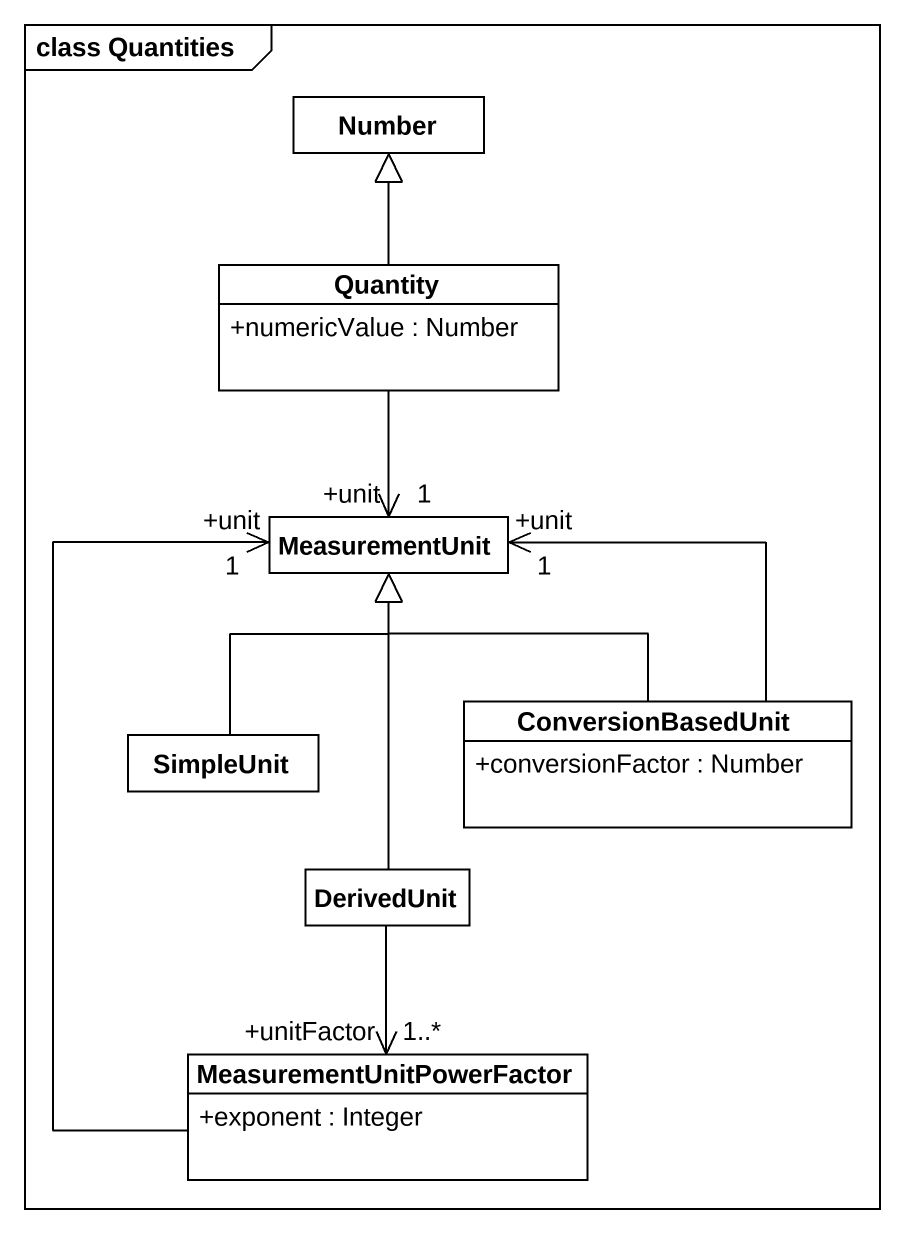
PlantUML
@startuml
mainframe class Quantities
hide circle
hide empty members
skinparam classAttributeIconSize 0
class Number
class Quantity {
  +numericValue : Number
}
class MeasurementUnit
class SimpleUnit
class ConversionBasedUnit {
  +conversionFactor : Number
}
class DerivedUnit
class MeasurementUnitPowerFactor {
  +exponent : Integer
}
Quantity -up-|> Number
MeasurementUnit "+unit\n1" <-up- Quantity
MeasurementUnit "+unit\n1" <-- ConversionBasedUnit
MeasurementUnit "+unit\n1" <-- MeasurementUnitPowerFactor
SimpleUnit -up-|> MeasurementUnit
ConversionBasedUnit -up-|> MeasurementUnit
DerivedUnit -up-|> MeasurementUnit
MeasurementUnitPowerFactor "+unitFactor\n1..*" <-up- DerivedUnit
@enduml
